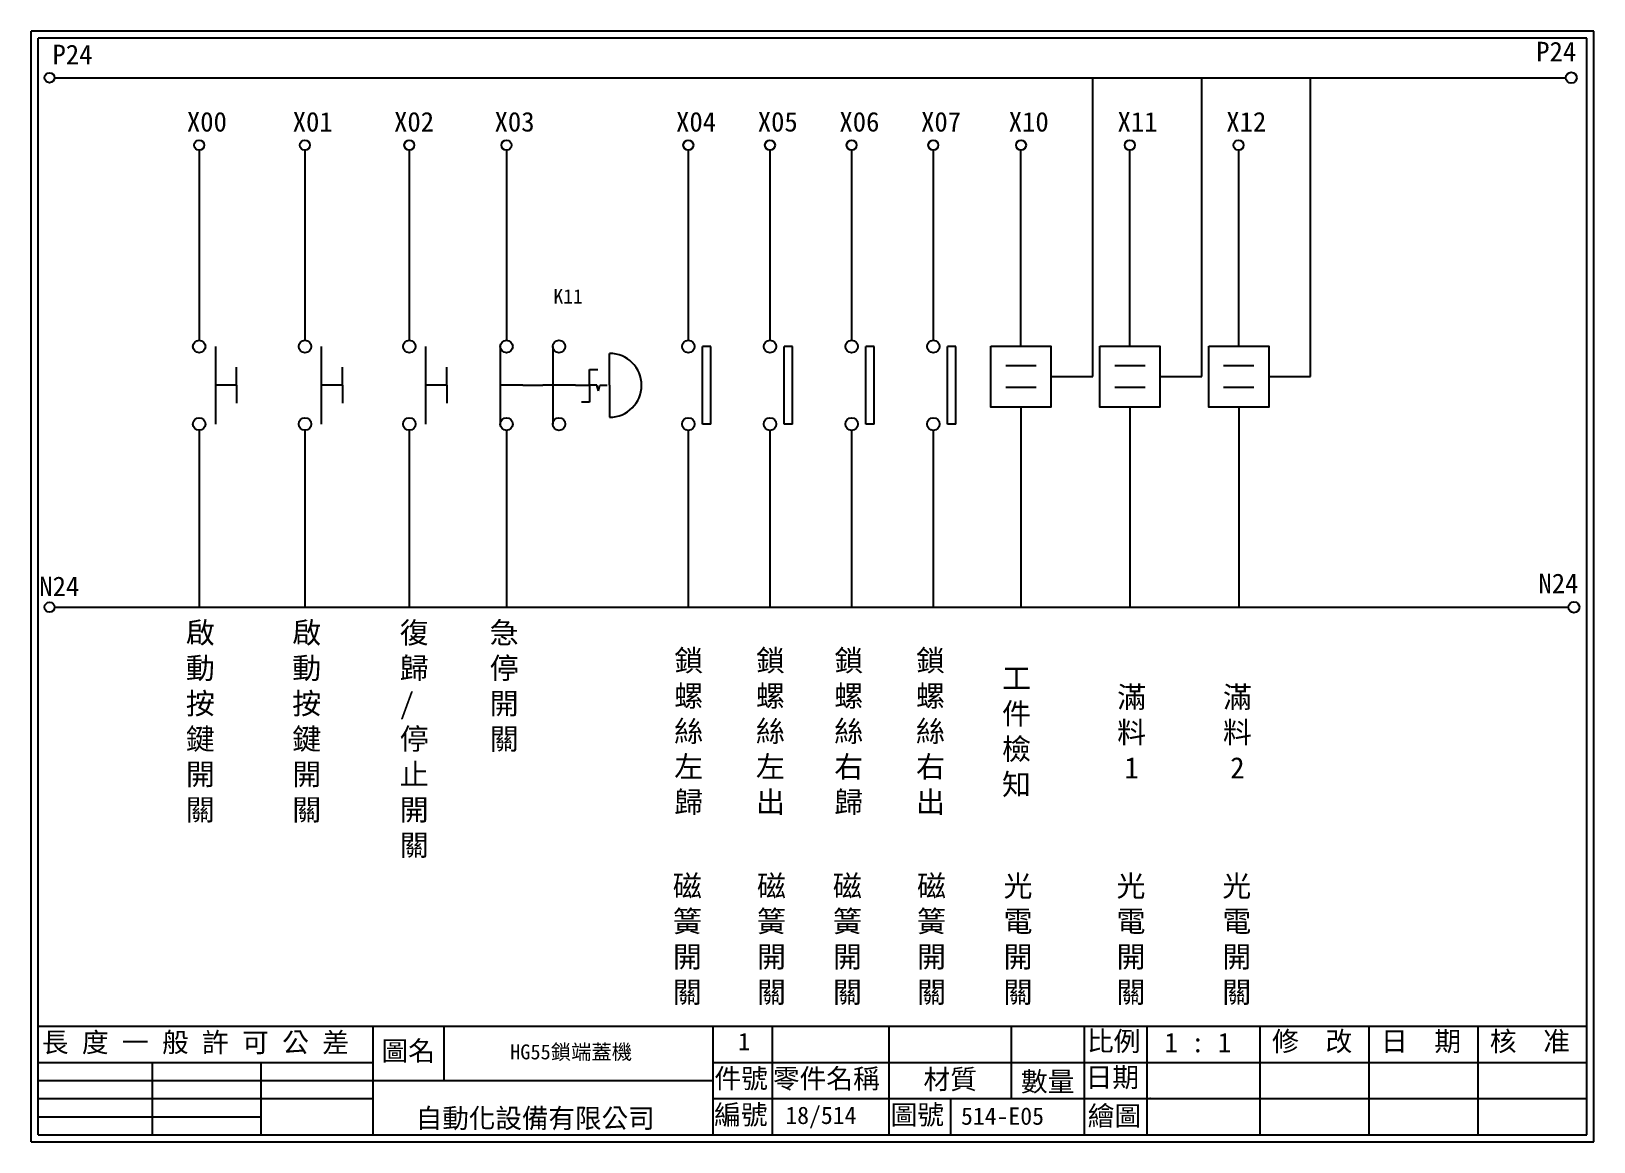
# Model space of a CAD drawing. Extents: x 1092 to 1379, y 1199 to 1403.
import ezdxf

# ---------------------------------------------------------------- set-up
doc = ezdxf.new("R2010")
doc.units = 0
doc.layers.get('0').update_dxf_attribs({"linetype": 'CONTINUOUS'})
for name, color, linetype in [('7', 7, 'CONTINUOUS'), ('圖框層', 7, 'CONTINUOUS'), ('文字層', 4, 'CONTINUOUS'), ('標尺寸層', 3, 'CONTINUOUS')]:
    doc.layers.add(name, color=color, linetype=linetype)
doc.styles.add('CNS', font='romanc.shx', dxfattribs={"bigfont": 'chineset.shx'})
doc.styles.add('STSL', font='kaiu.ttf')

msp = doc.modelspace()

# ---------------------------------------------------------------- linework, layer by layer
for p, q in [((1286.63, 1339.41), (1286.63, 1394.32)), ((1306.63, 1339.41), (1306.63, 1394.32)), ((1326.63, 1339.41), (1326.63, 1394.32)), ((1273.41, 1344.99), (1273.41, 1381.01)), ((1293.41, 1344.99), (1293.41, 1381.01)), ((1313.41, 1344.99), (1313.41, 1381.01)), ((1197.86, 1337.82), (1197.86, 1343.69)), ((1216.43, 1344.94), (1214.93, 1344.94)), ((1231.43, 1344.94), (1229.93, 1344.94)), ((1246.43, 1344.94), (1244.93, 1344.94)), ((1261.43, 1344.94), (1259.93, 1344.94)), ((1129.35, 1337.83), (1129.35, 1341.14)), ((1148.77, 1337.83), (1148.77, 1341.14)), ((1167.94, 1337.83), (1167.94, 1341.14)), ((1194.19, 1337.7), (1194.19, 1340.7)), ((1194.19, 1340.7), (1195.69, 1340.7)), ((1129.35, 1337.83), (1129.35, 1334.52)), ((1148.77, 1337.83), (1148.77, 1334.52)), ((1167.94, 1337.83), (1167.94, 1334.52)), ((1194.19, 1337.7), (1194.19, 1334.7)), ((1195.8, 1336.82), (1195.53, 1337.82)), ((1195.8, 1336.82), (1196.07, 1337.82)), ((1197.86, 1337.82), (1197.86, 1331.95)), ((1278.92, 1339.41), (1286.63, 1339.41)), ((1298.92, 1339.41), (1306.63, 1339.41)), ((1318.92, 1339.41), (1326.63, 1339.41)), ((1194.19, 1334.7), (1192.69, 1334.7)), ((1273.41, 1333.83), (1273.41, 1297.06)), ((1293.41, 1333.83), (1293.41, 1297.06)), ((1313.41, 1333.83), (1313.41, 1297.06)), ((1216.43, 1330.7), (1214.93, 1330.7)), ((1231.43, 1330.7), (1229.93, 1330.7)), ((1246.43, 1330.7), (1244.93, 1330.7)), ((1261.43, 1330.7), (1259.93, 1330.7))]:
    msp.add_line(p, q)
for points in [[(1267.9, 1344.99), (1278.92, 1344.99), (1278.92, 1333.83), (1267.9, 1333.83)], [(1287.9, 1344.99), (1298.92, 1344.99), (1298.92, 1333.83), (1287.9, 1333.83)], [(1307.9, 1344.99), (1318.92, 1344.99), (1318.92, 1333.83), (1307.9, 1333.83)]]:
    msp.add_lwpolyline(points, close=True)
for centre in [(1374.5, 1394.32), (1374.98, 1297.06)]:
    msp.add_circle(centre, 1)
at = {"layer": '7'}
for p, q in [((1181.92, 1337.82), (1184.54, 1337.82)), ((1191.57, 1337.82), (1194.19, 1337.82)), ((1196.07, 1337.82), (1197.41, 1337.82))]:
    msp.add_line(p, q, dxfattribs=at)
at = {"layer": '圖框層', "color": 7}
for p, q in [((1378.63, 1402.85), (1091.63, 1402.85)), ((1091.63, 1198.88), (1091.63, 1402.85)), ((1377.38, 1401.6), (1092.88, 1401.6)), ((1092.88, 1200.13), (1092.88, 1401.6)), ((1377.38, 1200.13), (1377.38, 1401.6)), ((1378.63, 1198.88), (1378.63, 1402.85)), ((1092.88, 1220.13), (1203.36, 1220.13)), ((1154.42, 1200.13), (1154.42, 1220.13)), ((1167.45, 1210.13), (1167.45, 1220.13)), ((1203.36, 1220.13), (1377.38, 1220.13)), ((1216.9, 1200.13), (1216.9, 1220.13)), ((1227.78, 1200.13), (1227.78, 1220.13)), ((1249.2, 1200.13), (1249.2, 1220.13)), ((1271.68, 1206.8), (1271.68, 1220.13)), ((1285.09, 1200.13), (1285.09, 1220.13)), ((1296.57, 1200.13), (1296.57, 1220.13)), ((1317.38, 1200.13), (1317.38, 1220.13)), ((1337.38, 1200.13), (1337.38, 1220.13)), ((1357.38, 1200.13), (1357.38, 1220.13)), ((1092.88, 1213.46), (1154.42, 1213.46)), ((1113.92, 1200.13), (1113.92, 1213.46)), ((1133.86, 1200.13), (1133.86, 1213.46)), ((1216.9, 1213.46), (1377.38, 1213.46)), ((1092.88, 1210.13), (1156.91, 1210.13)), ((1156.91, 1210.13), (1216.9, 1210.13)), ((1092.88, 1206.8), (1154.42, 1206.8)), ((1216.9, 1206.8), (1377.38, 1206.8)), ((1260.51, 1200.13), (1260.51, 1206.8)), ((1092.88, 1203.47), (1133.86, 1203.47)), ((1092.88, 1200.13), (1377.38, 1200.13)), ((1091.63, 1198.88), (1378.63, 1198.88))]:
    msp.add_line(p, q, dxfattribs=at)
at = {"layer": '圖框層', "color": 4}
msp.add_point((1297.17, 1206.8), dxfattribs=at)
at = {"layer": '標尺寸層', "color": 7}
for p, q in [((1095.91, 1394.32), (1373.5, 1394.32)), ((1122.48, 1381.01), (1122.48, 1346.09)), ((1141.9, 1381.01), (1141.9, 1346.09)), ((1161.07, 1381.01), (1161.07, 1346.09)), ((1178.91, 1381.01), (1178.91, 1346.09)), ((1212.32, 1381.01), (1212.32, 1346.09)), ((1227.32, 1381.01), (1227.32, 1346.09)), ((1242.32, 1381.01), (1242.32, 1346.09)), ((1257.32, 1381.01), (1257.32, 1346.09)), ((1125.49, 1344.94), (1125.49, 1330.71)), ((1144.91, 1344.94), (1144.91, 1330.71)), ((1164.07, 1344.94), (1164.07, 1330.71)), ((1177.76, 1344.94), (1177.76, 1330.7)), ((1187.41, 1344.94), (1187.41, 1330.7)), ((1214.93, 1330.7), (1214.93, 1344.94)), ((1216.43, 1330.7), (1216.43, 1344.94)), ((1229.93, 1330.7), (1229.93, 1344.94)), ((1231.43, 1330.7), (1231.43, 1344.94)), ((1244.93, 1330.7), (1244.93, 1344.94)), ((1246.43, 1330.7), (1246.43, 1344.94)), ((1259.93, 1330.7), (1259.93, 1344.94)), ((1261.43, 1330.7), (1261.43, 1344.94)), ((1270.65, 1341.45), (1276.22, 1341.45)), ((1290.65, 1341.45), (1296.22, 1341.45)), ((1310.65, 1341.45), (1316.22, 1341.45)), ((1129.35, 1337.83), (1125.49, 1337.83)), ((1148.77, 1337.83), (1144.91, 1337.83)), ((1167.94, 1337.83), (1164.07, 1337.83)), ((1270.65, 1337.47), (1276.22, 1337.47)), ((1290.65, 1337.47), (1296.22, 1337.47)), ((1310.65, 1337.47), (1316.22, 1337.47)), ((1122.48, 1329.56), (1122.48, 1297.06)), ((1141.9, 1329.56), (1141.9, 1297.06)), ((1161.07, 1329.56), (1161.07, 1297.06)), ((1178.91, 1329.56), (1178.91, 1297.06)), ((1178.91, 1329.55), (1178.91, 1297.06)), ((1212.32, 1329.56), (1212.32, 1297.06)), ((1212.32, 1329.55), (1212.32, 1297.06)), ((1227.32, 1329.56), (1227.32, 1297.06)), ((1227.32, 1329.55), (1227.32, 1297.06)), ((1242.32, 1329.56), (1242.32, 1297.06)), ((1242.32, 1329.55), (1242.32, 1297.06)), ((1257.32, 1329.56), (1257.32, 1297.06)), ((1257.32, 1329.55), (1257.32, 1297.06)), ((1096.11, 1297.06), (1373.98, 1297.06))]:
    msp.add_line(p, q, dxfattribs=at)
at = {"layer": '標尺寸層', "color": 0}
for p, q in [((1181.92, 1337.82), (1177.76, 1337.82)), ((1184.54, 1337.82), (1185.61, 1337.82)), ((1191.57, 1337.82), (1185.61, 1337.82)), ((1195.24, 1337.82), (1194.19, 1337.82)), ((1195.53, 1337.82), (1195.24, 1337.82)), ((1143.26, 1297.06), (1158.26, 1297.06)), ((1153.26, 1297.06), (1153.26, 1297.06)), ((1158.26, 1297.06), (1173.26, 1297.06)), ((1173.26, 1297.06), (1188.26, 1297.06)), ((1188.26, 1297.06), (1203.26, 1297.06)), ((1203.26, 1297.06), (1218.26, 1297.06))]:
    msp.add_line(p, q, dxfattribs=at)
at = {"layer": '標尺寸層', "color": 7}
for centre, radius in [((1094.99, 1394.32), 0.92), ((1122.48, 1381.93), 0.92), ((1141.9, 1381.93), 0.92), ((1161.07, 1381.93), 0.92), ((1178.91, 1381.93), 0.92), ((1178.91, 1381.93), 0.92), ((1212.32, 1381.93), 0.92), ((1212.32, 1381.93), 0.92), ((1227.32, 1381.93), 0.92), ((1227.32, 1381.93), 0.92), ((1242.32, 1381.93), 0.92), ((1242.32, 1381.93), 0.92), ((1257.32, 1381.93), 0.92), ((1257.32, 1381.93), 0.92), ((1273.43, 1381.93), 0.92), ((1273.43, 1381.93), 0.92), ((1293.41, 1381.93), 0.92), ((1293.41, 1381.93), 0.92), ((1313.39, 1381.93), 0.92), ((1313.39, 1381.93), 0.92), ((1122.48, 1344.94), 1.15), ((1141.9, 1344.94), 1.15), ((1161.07, 1344.94), 1.15), ((1178.91, 1344.94), 1.15), ((1188.56, 1344.94), 1.15), ((1212.32, 1344.94), 1.15), ((1227.32, 1344.94), 1.15), ((1242.32, 1344.94), 1.15), ((1257.32, 1344.94), 1.15), ((1122.48, 1330.71), 1.15), ((1141.9, 1330.71), 1.15), ((1161.07, 1330.71), 1.15), ((1178.91, 1330.7), 1.15), ((1188.56, 1330.7), 1.15), ((1212.32, 1330.7), 1.15), ((1227.32, 1330.7), 1.15), ((1242.32, 1330.7), 1.15), ((1257.32, 1330.7), 1.15), ((1094.99, 1297.06), 0.92)]:
    msp.add_circle(centre, radius, dxfattribs=at)
at = {"layer": '標尺寸層', "color": 0}
msp.add_arc((1197.86, 1337.82), 5.87, 270, 90, dxfattribs=at)

# ---------------------------------------------------------------- texts
at = {"layer": '圖框層', "color": 4, "style": 'STSL'}
for s, height, p in [('P24', 3.6, (1368.06, 1397.32)), ('P24', 3.6, (1095.53, 1396.79)), ('X00', 3.6, (1120.22, 1384.43)), ('X01', 3.6, (1139.65, 1384.43)), ('X02', 3.6, (1158.27, 1384.43)), ('X03', 3.6, (1176.73, 1384.43)), ('X04', 3.6, (1210.07, 1384.43)), ('X05', 3.6, (1225.07, 1384.43)), ('X06', 3.6, (1240.07, 1384.43)), ('X07', 3.6, (1255.07, 1384.43)), ('X10', 3.6, (1271.17, 1384.43)), ('X11', 3.6, (1291.15, 1384.43)), ('X12', 3.6, (1311.13, 1384.43)), ('K11', 2.64, (1187.54, 1352.84)), ('N24', 3.6, (1368.47, 1299.64)), ('N24', 3.6, (1093.1, 1299.1)), ('    長 度 一 般 許 可 公 差', 3.6, (1083.77, 1215.34)), ('圖名', 3.6, (1155.96, 1213.78)), ('HG55鎖端蓋機', 2.74, (1179.59, 1214.02)), ('比例', 3.6, (1285.55, 1215.56)), ('修  改', 3.6, (1319.54, 1215.54)), ('日  期', 3.6, (1339.54, 1215.54)), ('核  准', 3.6, (1359.54, 1215.54)), ('件號', 3.6, (1217.11, 1208.7)), ('零件名稱', 3.6, (1227.84, 1208.69)), ('材質', 3.6, (1255.51, 1208.56)), ('數量', 3.6, (1273.42, 1208.13)), ('日期', 3.6, (1285.29, 1208.93)), ('自動化設備有限公司', 3.574, (1162.26, 1201.41)), ('編號', 3.6, (1217.06, 1202.04)), ('18/514', 3.2, (1230.14, 1202.14)), ('圖號', 3.6, (1249.47, 1202.04)), ('繪圖', 3.6, (1285.68, 1201.85))]:
    msp.add_text(s, height=height, dxfattribs=at).set_placement(p)
at = {"layer": '文字層', "color": 4, "style": 'STSL'}
for s, height, p in [('1 ', 3.2, (1221.48, 1215.69)), ('1 : 1', 3.599, (1299.78, 1215.31)), ('514-E05', 3.2, (1262.41, 1202))]:
    msp.add_text(s, height=height, dxfattribs=at).set_placement(p)
at = {"layer": '標尺寸層', "color": 7, "char_height": 3.9, "width": 4.9608, "style": 'CNS'}
for s, insert, attachment_point in [('{\\fDFKai-SB|b0|i0|c136|p65;啟動按鍵開關}', (1120.03, 1294.33), 1), ('{\\fDFKai-SB|b0|i0|c136|p65;啟動按鍵開關}', (1139.57, 1294.33), 1), ('{\\fDFKai-SB|b0|i0|c136|p65;復歸\\P/停止\\P開關}', (1159.31, 1294.33), 1), ('{\\fDFKai-SB|b0|i0|c136|p65;急停\\P開關}', (1175.83, 1294.33), 1), ('{\\fDFKai-SB|b0|i0|c136|p65;鎖螺絲左歸}', (1212.39, 1274.07), 5), ('{\\fDFKai-SB|b0|i0|c136|p65;鎖螺絲左出}', (1227.4, 1274.07), 5), ('{\\fDFKai-SB|b0|i0|c136|p65;鎖螺絲右歸}', (1241.79, 1274.07), 5), ('{\\fDFKai-SB|b0|i0|c136|p65;鎖螺絲右出}', (1256.8, 1274.07), 5), ('{\\fDFKai-SB|b0|i0|c136|p65;工件檢知}', (1272.6, 1274.07), 5), ('{\\fDFKai-SB|b0|i0|c136|p65;滿料\\P1}', (1293.74, 1274.07), 5), ('{\\fDFKai-SB|b0|i0|c136|p65;滿料\\P2}', (1313.17, 1274.07), 5), ('{\\fDFKai-SB|b0|i0|c136|p65;磁簧開關}', (1212.14, 1235.91), 5), ('{\\fDFKai-SB|b0|i0|c136|p65;磁簧開關}', (1227.59, 1235.91), 5), ('{\\fDFKai-SB|b0|i0|c136|p65;磁簧開關}', (1241.54, 1235.91), 5), ('{\\fDFKai-SB|b0|i0|c136|p65;磁簧開關}', (1256.99, 1235.91), 5), ('{\\fDFKai-SB|b0|i0|c136|p65;光電開關}', (1272.88, 1235.91), 5), ('{\\fDFKai-SB|b0|i0|c136|p65;光電開關}', (1293.63, 1235.91), 5), ('{\\fDFKai-SB|b0|i0|c136|p65;光電開關}', (1313.06, 1235.91), 5)]:
    msp.add_mtext(s, dxfattribs=dict(at, insert=insert, attachment_point=attachment_point))

doc.saveas('drawing.dxf')
